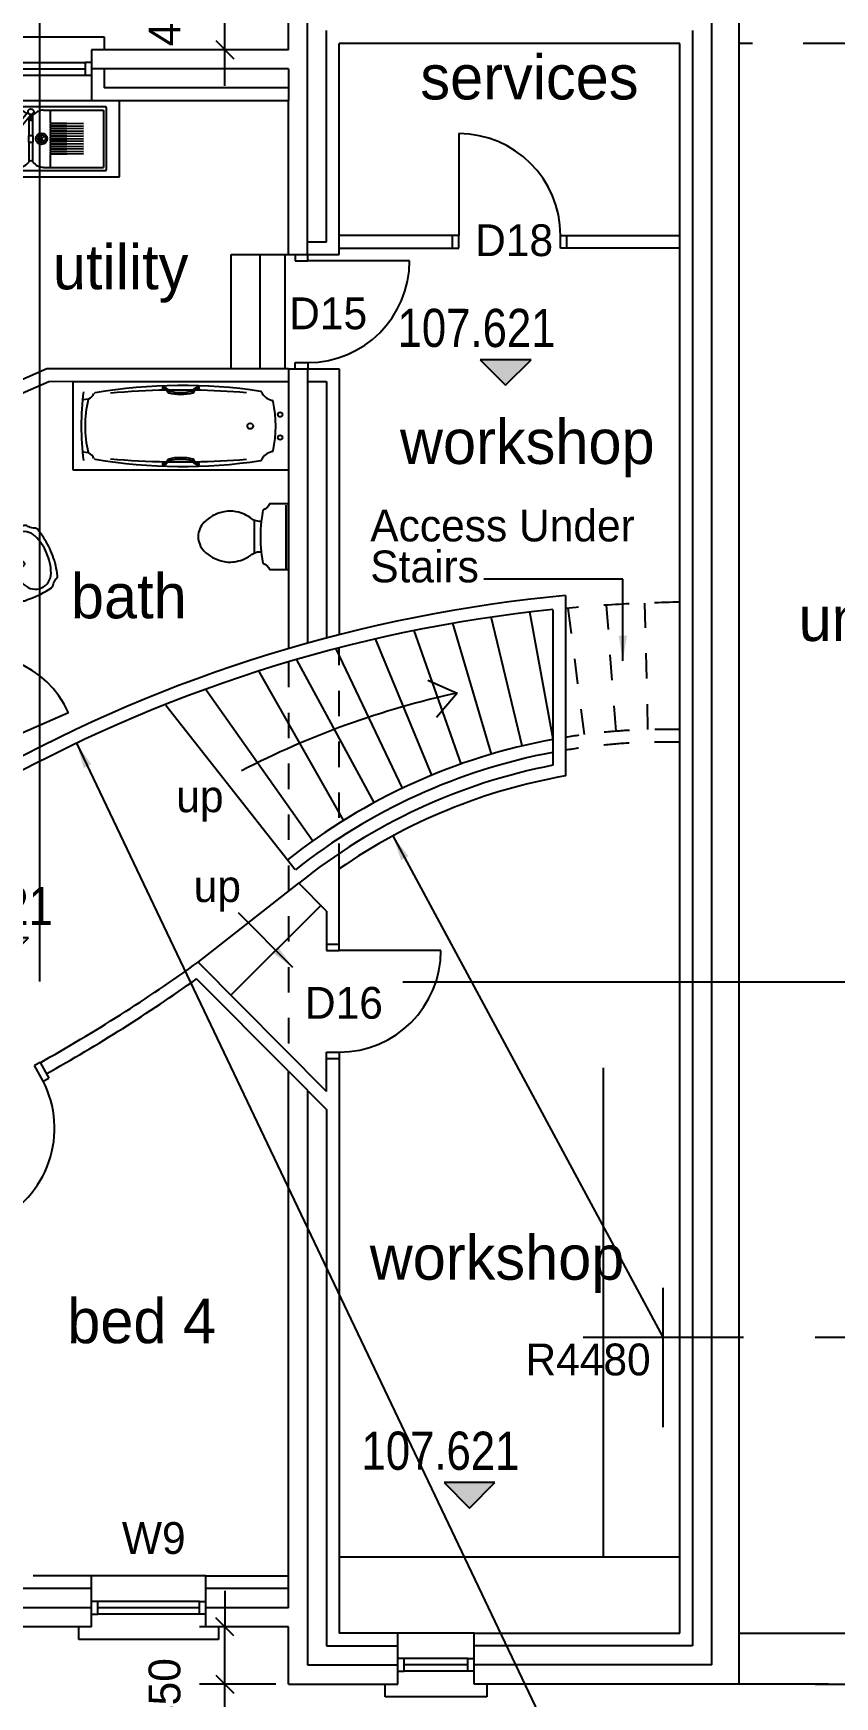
# Model space of a CAD drawing. Header units: millimetres. Extents: x -21022 to 21022, y -14865 to 14865.
# Drawn here: x -654 to 5651, y -8153 to 4926 of the extents above; entities that cross this region are included whole.
import ezdxf

# ---------------------------------------------------------------- set-up
doc = ezdxf.new("R2010")
doc.units = ezdxf.units.MM
doc.linetypes.add('DASHDOT', pattern=[16, 12, -4])
doc.linetypes.add('HIDDEN', pattern=[16, 2, -2, 2, -2, 2, -2, 2, -2])
for name, color, linetype, true_color in [('00_-_ELEVATIONS', 7, 'Continuous', 0xffffff), ('1', 7, 'Continuous', 0xffffff), ('NEW_LGF', 7, 'Continuous', 0xffffff)]:
    doc.layers.add(name, color=color, linetype=linetype, true_color=true_color)
doc.styles.add('ARIALN', font='ARIALN.TTF', dxfattribs={"height": 0.2})
doc.dimstyles.new('ISO-25', dxfattribs={"dimtxt": 2.5, "dimasz": 2.5, "dimexe": 1.25, "dimexo": 0.625, "dimtad": 1, "dimtxsty": 'Standard', "dimcen": 2.5, "dimadec": 0, "dimazin": 0, "dimtfac": 1, "dimtmove": 0, "dimatfit": 3, "dimfxl": 1, "dimarcsym": 0})

# ---------------------------------------------------------------- blocks, each defined once
blk = doc.blocks.new('8C871F54')
at = {"layer": 'NEW_LGF', "color": 1, "linetype": 'Continuous', "ltscale": 100}
blk.add_line((16507, 0), (20557, 0), dxfattribs=at)
at = {"layer": 'NEW_LGF'}
blk.add_attdef('Sfb', (0, 0), '', height=1, dxfattribs=at)
blk = doc.blocks.new('DFD6596F')
at = {"layer": '00_-_ELEVATIONS', "linetype": 'Continuous', "ltscale": 100}
blk.add_hatch(color=15, dxfattribs=at).paths.add_polyline_path([(781, 200), (1181, 200), (981, 0)])
at = {"layer": '00_-_ELEVATIONS', "color": 2, "linetype": 'Continuous', "ltscale": 100}
for p, q in [((781, 200), (981, 0)), ((1181, 200), (781, 200)), ((981, 0), (1181, 200))]:
    blk.add_line(p, q, dxfattribs=at)
at = {"layer": '00_-_ELEVATIONS', "color": 15, "linetype": 'Continuous', "ltscale": 100, "style": 'ARIALN'}
blk.add_text('107.321', height=300, rotation=359.9494, dxfattribs=at).set_placement((131, 301))
at = {"layer": '00_-_ELEVATIONS'}
blk.add_attdef('Sfb', (0, 0), '', height=1, dxfattribs=at)
blk = doc.blocks.new('77DCC095')
at = {"layer": '00_-_ELEVATIONS', "linetype": 'Continuous', "ltscale": 100}
blk.add_hatch(color=15, dxfattribs=at).paths.add_polyline_path([(781, 200), (1181, 200), (981, 0)])
at = {"layer": '00_-_ELEVATIONS', "color": 2, "linetype": 'Continuous', "ltscale": 100}
for p, q in [((781, 200), (981, 0)), ((1181, 200), (781, 200)), ((981, 0), (1181, 200))]:
    blk.add_line(p, q, dxfattribs=at)
at = {"layer": '00_-_ELEVATIONS', "color": 15, "linetype": 'Continuous', "ltscale": 100, "style": 'ARIALN'}
blk.add_text('107.621', height=300, rotation=359.9494, dxfattribs=at).set_placement((131, 301))
at = {"layer": '00_-_ELEVATIONS'}
blk.add_attdef('Sfb', (0, 0), '', height=1, dxfattribs=at)
blk = doc.blocks.new('ADD64D84')
at = {"layer": 'NEW_LGF', "color": 1, "linetype": 'Continuous', "ltscale": 100}
blk.add_line((4737, 8398), (4737, 18676), dxfattribs=at)
blk = doc.blocks.new('AC6758E2')
at = {"layer": '00_-_ELEVATIONS', "linetype": 'Continuous', "ltscale": 100}
blk.add_hatch(color=15, dxfattribs=at).paths.add_polyline_path([(781, 200), (1181, 200), (981, 0)])
at = {"layer": '00_-_ELEVATIONS', "color": 2, "linetype": 'Continuous', "ltscale": 100}
for p, q in [((781, 200), (981, 0)), ((1181, 200), (781, 200)), ((981, 0), (1181, 200))]:
    blk.add_line(p, q, dxfattribs=at)
at = {"layer": '00_-_ELEVATIONS', "color": 15, "linetype": 'Continuous', "ltscale": 100, "style": 'ARIALN'}
blk.add_text('107.621', height=300, rotation=359.9494, dxfattribs=at).set_placement((131, 301))
at = {"layer": '00_-_ELEVATIONS'}
blk.add_attdef('Sfb', (0, 0), '', height=1, dxfattribs=at)
blk = doc.blocks.new('C460FF85')
at = {"layer": 'NEW_LGF', "color": 2, "linetype": 'Continuous', "ltscale": 100}
for p, q in [((2079, 0), (2079, 3844)), ((0, 0), (2680, 0))]:
    blk.add_line(p, q, dxfattribs=at)
at = {"layer": 'NEW_LGF'}
blk.add_attdef('Sfb', (0, 0), '', height=1, dxfattribs=at)
blk = doc.blocks.new('46262a2t')
at = {"layer": 'NEW_LGF', "color": 1, "linetype": 'Continuous', "ltscale": 100}
for p, q in [((0, 0), (0, 697)), ((0, 697), (1694, 697)), ((1694, 697), (1694, 0)), ((121, 560), (76, 553)), ((702, 648), (702, 646)), ((992, 647), (992, 649)), ((122, 137), (76, 143)), ((702, 51), (702, 49)), ((992, 48), (992, 50)), ((1694, 0), (0, 0))]:
    blk.add_line(p, q, dxfattribs=at)
for centre, radius in [((1629, 438), 18), ((1394, 348), 22.5), ((1629, 258), 18)]:
    blk.add_circle(centre, radius, dxfattribs=at)
for centre, radius, start, end in [((860, -3430), 4097, 81.375, 99.657), ((860, -3430), 4097, 81.375, 99.657), ((2098, 348), 2034, 172.372, 187.628), ((2098, 348), 2034, 172.372, 187.628), ((944, 348), 850, 165.9836, 194.0163), ((944, 348), 850, 165.9836, 194.0163), ((129, 552), 10, 119.147, 165.9616), ((129, 552), 10, 119.147, 165.9616), ((75, 648), 100, 299.108, 333.563), ((75, 648), 100, 299.108, 333.563), ((174, 599), 10, 99.6074, 153.5701), ((174, 599), 10, 99.6074, 153.5701), ((847, -5569), 6200, 91.022, 95.117), ((847, -5569), 6200, 91.022, 95.117), ((706, 648), 4.01, 92.2205, 182.1718), ((706, 648), 4.01, 92.2205, 182.1718), ((706, 646), 4.12, 183.8272, 273.5223), ((706, 646), 4.12, 183.8272, 273.5223), ((708, 602), 50.2, 27.6706, 92.2813), ((708, 602), 50.2, 27.6706, 92.2813), ((708, 602), 40, 14.221, 92.156), ((708, 602), 40, 14.221, 92.156), ((750, 613), 3.99, 194.1764, 255.907), ((750, 613), 3.99, 194.1764, 255.907), ((847, -5569), 6200, 89.099, 90.905), ((847, -5569), 6200, 89.099, 90.905), ((847, 997), 400, 255.8756, 284.1185), ((847, 997), 400, 255.8756, 284.1185), ((756, 627), 4.02, 207.559, 256.0096), ((756, 627), 4.02, 207.559, 256.0096), ((847, 997), 385, 256.12, 283.83), ((847, 997), 385, 256.12, 283.83), ((938, 627), 4.02, 283.8912, 333.5379), ((938, 627), 4.02, 283.8912, 333.5379), ((986, 603), 50, 88.2132, 153.569), ((986, 603), 50, 88.2132, 153.569), ((944, 613), 4, 284.117, 346.956), ((944, 613), 4, 284.117, 346.956), ((987, 603), 40.1, 88.0769, 166.8145), ((987, 603), 40.1, 88.0769, 166.8145), ((847, -5569), 6200, 85.217, 88.984), ((847, -5569), 6200, 85.217, 88.984), ((988, 649), 4.05, 0.7975, 89.094), ((988, 649), 4.05, 0.7975, 89.094), ((988, 647), 4, 268.195, 0), ((988, 647), 4, 268.195, 0), ((1473, 611), 9.96, 26.9131, 81.6977), ((1473, 611), 9.96, 26.9131, 81.6977), ((1593, 672), 125, 207.042, 257.816), ((1593, 672), 125, 207.042, 257.816), ((1564, 540), 10, 11.7671, 77.8212), ((1564, 540), 10, 11.7671, 77.8212), ((644, 348), 950, 348.235, 11.7649), ((644, 348), 950, 348.235, 11.7649), ((1629, 438), 18, 0, 0), ((1394, 348), 22.5, 0, 0), ((1629, 258), 18, 0, 0), ((129, 145), 10, 194.0348, 240.8507), ((129, 145), 10, 194.0348, 240.8507), ((75, 49), 100, 26.4391, 60.8903), ((75, 49), 100, 26.4391, 60.8903), ((1593, 25), 125, 102.184, 152.958), ((1593, 25), 125, 102.184, 152.958), ((1564, 157), 10, 282.1777, 348.227), ((1564, 157), 10, 282.1777, 348.227), ((174, 98), 9.99, 206.4164, 260.4004), ((174, 98), 9.99, 206.4164, 260.4004), ((860, 4127), 4097, 260.3432, 278.625), ((860, 4127), 4097, 260.3432, 278.625), ((847, 6266), 6200, 264.883, 268.978), ((847, 6266), 6200, 264.883, 268.978), ((706, 51), 3.99, 87.6988, 178.0069), ((706, 51), 3.99, 87.6988, 178.0069), ((706, 49), 4.12, 180, 270), ((706, 49), 4.12, 180, 270), ((708, 95), 40, 267.5224, 345.7885), ((708, 95), 40, 267.5224, 345.7885), ((708, 95), 50, 267.8429, 332.4582), ((708, 95), 50, 267.8429, 332.4582), ((750, 84), 4, 104.116, 165.7774), ((750, 84), 4, 104.116, 165.7774), ((847, -300), 400, 75.885, 104.1234), ((847, -300), 400, 75.885, 104.1234), ((847, 6266), 6200, 269.095, 270.901), ((847, 6266), 6200, 269.095, 270.901), ((756, 70), 4.02, 104.0246, 152.3909), ((756, 70), 4.02, 104.0246, 152.3909), ((847, -300), 385, 76.17, 103.88), ((847, -300), 385, 76.17, 103.88), ((938, 70), 4.01, 26.4533, 76.1266), ((938, 70), 4.01, 26.4533, 76.1266), ((986, 94), 50.1, 206.4769, 271.8725), ((986, 94), 50.1, 206.4769, 271.8725), ((944, 84), 4.01, 13.0803, 75.7659), ((944, 84), 4.01, 13.0803, 75.7659), ((986, 94), 40, 193.0387, 271.8097), ((986, 94), 40, 193.0387, 271.8097), ((847, 6266), 6200, 271.016, 274.783), ((847, 6266), 6200, 271.016, 274.783), ((988, 50), 4.09, 1.2824, 93.0416), ((988, 50), 4.09, 1.2824, 93.0416), ((988, 48), 3.99, 271.6136, 0), ((988, 48), 3.99, 271.6136, 0), ((1473, 86), 9.97, 278.5813, 333.0814), ((1473, 86), 9.97, 278.5813, 333.0814)]:
    blk.add_arc(centre, radius, start, end, dxfattribs=at)
at = {"layer": 'NEW_LGF'}
for tag in ['PAT_NAME', 'GROUP', 'PART_NUMBER', 'DESC', 'MANUFACTURER', 'Symbol_Description']:
    blk.add_attdef(tag, (0, 0), '', height=1, dxfattribs=at)
blk = doc.blocks.new('CA4B626F')
at = {"layer": 'NEW_LGF', "color": 4, "linetype": 'Continuous', "ltscale": 100}
blk.add_line((50, 900), (50, 100), dxfattribs=at)
at = {"layer": 'NEW_LGF', "color": 2, "linetype": 'Continuous', "ltscale": 100}
for p, q in [((50, 100), (0, 100)), ((0, 0), (50, 0)), ((50, 0), (50, 100)), ((850, 0), (850, 100)), ((850, 100), (900, 100)), ((900, 0), (850, 0))]:
    blk.add_line(p, q, dxfattribs=at)
blk.add_arc((50, 100), 800, 0, 90, dxfattribs=at)
blk.add_arc((50, 100), 800, 0, 90, dxfattribs=at)
at = {"layer": 'NEW_LGF'}
for tag in ['PAT_NAME', 'FLOOR', 'PART_NUMBER', 'DESC', 'MANUFACTURER', 'Quantity', 'WIDTH', 'WIDTH_FORMULA', 'SYMBOL_PATH', 'Opening_height', 'TYPE', 'Arch_group', 'GROUP', 'Sfb', 'HEIGHT', 'Ht1', 'PREFIX', 'IDENTIFIER', 'SOLID_PEN', 'CAVITY_PEN', 'OUTER_LEAF', 'CAVITY', 'INNER_LEAF', 'REVEAL', 'GABLE_ANG', 'GABLE_LEN', 'Return_type']:
    blk.add_attdef(tag, (0, 0), '', height=1, dxfattribs=at)
blk = doc.blocks.new('Campus_D-150')
at = {"layer": 'NEW_LGF', "color": 2, "linetype": 'Continuous', "ltscale": 100}
for p, q in [((0, 490), (0, 10)), ((990, 500), (10, 500)), ((382, 459), (275, 333)), ((298, 313), (403, 437)), ((403, 390), (403, 440)), ((406, 440), (406, 390)), ((1000, 10), (1000, 490)), ((275, 333), (298, 313)), ((406, 390), (403, 390)), ((10, 0), (990, 0))]:
    blk.add_line(p, q, dxfattribs=at)
at = {"layer": 'NEW_LGF', "color": 1, "linetype": 'Continuous', "ltscale": 100}
for p, q in [((42, 25), (42, 475)), ((305, 475), (42, 475)), ((389, 422), (389, 274)), ((419, 274), (419, 435)), ((503, 475), (975, 475)), ((556, 475), (556, 380)), ((975, 475), (975, 25)), ((260, 232), (295, 268)), ((295, 232), (260, 268)), ((277, 225), (277, 275)), ((420, 274), (388, 274)), ((388, 224), (388, 274)), ((420, 274), (420, 224)), ((466, 229), (509, 271)), ((509, 229), (466, 271)), ((488, 220), (488, 280)), ((559, 375), (818, 370)), ((818, 370), (559, 365)), ((559, 355), (818, 350)), ((818, 350), (559, 345)), ((559, 335), (818, 330)), ((818, 330), (559, 325)), ((559, 315), (818, 310)), ((818, 310), (559, 305)), ((559, 295), (818, 290)), ((818, 290), (559, 285)), ((559, 275), (818, 270)), ((818, 270), (559, 265)), ((388, 224), (420, 224)), ((389, 224), (389, 65)), ((419, 65), (419, 224)), ((559, 255), (818, 250)), ((818, 250), (559, 245)), ((559, 235), (818, 230)), ((818, 230), (559, 225)), ((559, 215), (818, 210)), ((818, 210), (559, 205)), ((559, 195), (818, 190)), ((818, 190), (559, 185)), ((559, 175), (818, 170)), ((818, 170), (559, 165)), ((559, 155), (818, 150)), ((818, 150), (559, 145)), ((559, 135), (818, 130)), ((305, 25), (42, 25)), ((503, 25), (975, 25)), ((556, 120), (556, 25)), ((818, 130), (559, 125))]:
    blk.add_line(p, q, dxfattribs=at)
at = {"layer": 'NEW_LGF', "color": 2, "linetype": 'Continuous', "ltscale": 100}
blk.add_circle((404, 462), 22.5, dxfattribs=at)
at = {"layer": 'NEW_LGF', "color": 1, "linetype": 'Continuous', "ltscale": 100}
for centre, radius in [((277, 250), 45), ((277, 250), 25), ((488, 250), 45), ((488, 250), 30)]:
    blk.add_circle(centre, radius, dxfattribs=at)
at = {"layer": 'NEW_LGF', "color": 2, "linetype": 'Continuous', "ltscale": 100}
for centre, radius, start, end in [((10, 490), 10, 90, 180), ((10, 490), 10, 90, 180), ((404, 462), 22.5, 0, 0), ((990, 490), 10, 0, 90), ((990, 490), 10, 0, 90), ((10, 10), 10, 180, 270), ((10, 10), 10, 180, 270), ((990, 10), 10, 270, 0), ((990, 10), 10, 270, 0)]:
    blk.add_arc(centre, radius, start, end, dxfattribs=at)
at = {"layer": 'NEW_LGF', "color": 1, "linetype": 'Continuous', "ltscale": 100}
for centre, radius, start, end in [((298, 353), 122, 52.0831, 86.8462), ((298, 353), 122, 52.0831, 86.8462), ((404, 441), 16.4, 234.5549, 264.748), ((404, 441), 16.4, 234.5549, 264.748), ((404, 441), 16.4, 275.252, 336.2584), ((404, 441), 16.4, 275.252, 336.2584), ((510, 353), 122, 93.1538, 138.007), ((510, 353), 122, 93.1538, 138.007), ((277, 250), 45, 0, 0), ((277, 250), 25, 0, 0), ((488, 250), 45, 0, 0), ((488, 250), 30, 0, 0), ((562, 380), 6.25, 180, 233.1301), ((562, 380), 6.25, 180, 233.1301), ((562, 360), 6.25, 126.8699, 233.1301), ((562, 360), 6.25, 126.8699, 233.1301), ((562, 340), 6.25, 126.8699, 233.1301), ((562, 340), 6.25, 126.8699, 233.1301), ((562, 320), 6.25, 126.8699, 233.1301), ((562, 320), 6.25, 126.8699, 233.1301), ((562, 300), 6.25, 126.8699, 233.1301), ((562, 300), 6.25, 126.8699, 233.1301), ((562, 280), 6.25, 126.8699, 233.1301), ((562, 280), 6.25, 126.8699, 233.1301), ((562, 260), 6.25, 126.8699, 233.1301), ((562, 260), 6.25, 126.8699, 233.1301), ((555, 370), 6.25, 306.8699, 53.1301), ((555, 370), 6.25, 306.8699, 53.1301), ((555, 350), 6.25, 306.8699, 53.1301), ((555, 350), 6.25, 306.8699, 53.1301), ((555, 330), 6.25, 306.8699, 53.1301), ((555, 330), 6.25, 306.8699, 53.1301), ((555, 310), 6.25, 306.8699, 53.1301), ((555, 310), 6.25, 306.8699, 53.1301), ((555, 290), 6.25, 306.8699, 53.1301), ((555, 290), 6.25, 306.8699, 53.1301), ((555, 270), 6.25, 306.8699, 53.1301), ((555, 270), 6.25, 306.8699, 53.1301), ((562, 240), 6.25, 126.8699, 233.1301), ((562, 240), 6.25, 126.8699, 233.1301), ((562, 220), 6.25, 126.8699, 233.1301), ((562, 220), 6.25, 126.8699, 233.1301), ((562, 200), 6.25, 126.8699, 233.1301), ((562, 200), 6.25, 126.8699, 233.1301), ((562, 180), 6.25, 126.8699, 233.1301), ((562, 180), 6.25, 126.8699, 233.1301), ((562, 160), 6.25, 126.8699, 233.1301), ((562, 160), 6.25, 126.8699, 233.1301), ((562, 140), 6.25, 126.8699, 233.1301), ((562, 140), 6.25, 126.8699, 233.1301), ((555, 250), 6.25, 306.8699, 53.1301), ((555, 250), 6.25, 306.8699, 53.1301), ((555, 230), 6.25, 306.8699, 53.1301), ((555, 230), 6.25, 306.8699, 53.1301), ((555, 210), 6.25, 306.8699, 53.1301), ((555, 210), 6.25, 306.8699, 53.1301), ((555, 190), 6.25, 306.8699, 53.1301), ((555, 190), 6.25, 306.8699, 53.1301), ((555, 170), 6.25, 306.8699, 53.1301), ((555, 170), 6.25, 306.8699, 53.1301), ((555, 150), 6.25, 306.8699, 53.1301), ((555, 150), 6.25, 306.8699, 53.1301), ((555, 130), 6.25, 306.8699, 53.1301), ((555, 130), 6.25, 306.8699, 53.1301), ((298, 147), 122, 273.1538, 318.007), ((298, 147), 122, 273.1538, 318.007), ((404, 59), 16.4, 23.7416, 156.2584), ((404, 59), 16.4, 23.7416, 156.2584), ((510, 147), 122, 221.993, 266.8462), ((510, 147), 122, 221.993, 266.8462), ((562, 120), 6.25, 126.8699, 180), ((562, 120), 6.25, 126.8699, 180)]:
    blk.add_arc(centre, radius, start, end, dxfattribs=at)
at = {"layer": 'NEW_LGF'}
for tag in ['PAT_NAME', 'PART_NUMBER', 'MANUFACTURER', 'Quantity', 'LENGTH', 'WIDTH', 'Symbol_Description']:
    blk.add_attdef(tag, (0, 0), '', height=1, dxfattribs=at)
blk = doc.blocks.new('2350E8D4')
at = {"layer": 'NEW_LGF', "color": 2, "linetype": 'Continuous', "ltscale": 100}
for p, q in [((802, 1250), (758, 1226)), ((826, 1103), (758, 1226)), ((826, 1103), (870, 1128)), ((0, 840), (45, 861)), ((105, 734), (45, 861)), ((105, 734), (50, 709))]:
    blk.add_line(p, q, dxfattribs=at)
at = {"layer": 'NEW_LGF', "color": 4, "linetype": 'Continuous', "ltscale": 100}
blk.add_line((105, 734), (448, 0), dxfattribs=at)
at = {"layer": 'NEW_LGF', "color": 2, "linetype": 'Continuous', "ltscale": 100}
blk.add_arc((105, 734), 811, 295.0515, 27.0926, dxfattribs=at)
blk.add_arc((105, 734), 811, 295.0515, 27.0926, dxfattribs=at)
at = {"layer": 'NEW_LGF'}
blk.add_attdef('Sfb', (0, 0), '', height=1, dxfattribs=at)
blk = doc.blocks.new('15220C6C')
at = {"layer": 'NEW_LGF', "color": 2, "linetype": 'Continuous', "ltscale": 100}
for p, q in [((0, 0), (0, 900)), ((0, 900), (425, 900)), ((225, 900), (225, 0))]:
    blk.add_line(p, q, dxfattribs=at)
at = {"layer": 'NEW_LGF'}
blk.add_attdef('Sfb', (0, 0), '', height=1, dxfattribs=at)
blk = doc.blocks.new('15230a2t')
at = {"layer": 'NEW_LGF', "color": 1, "linetype": 'Continuous', "ltscale": 100}
for p, q in [((79, 398), (62, 385)), ((97, 411), (79, 398)), ((113, 421), (97, 411)), ((132, 430), (113, 421)), ((151, 439), (132, 430)), ((171, 445), (151, 439)), ((191, 451), (171, 445)), ((203, 453), (191, 451)), ((218, 456), (203, 453)), ((230, 457), (218, 456)), ((244, 457), (230, 457)), ((258, 457), (244, 457)), ((272, 457), (258, 457)), ((286, 455), (272, 457)), ((300, 453), (286, 455)), ((317, 449), (300, 453)), ((332, 445), (317, 449)), ((348, 439), (332, 445)), ((366, 432), (348, 439)), ((381, 424), (366, 432)), ((396, 416), (381, 424)), ((410, 407), (396, 416)), ((425, 396), (410, 407)), ((434, 390), (425, 396)), ((503, 423), (497, 377)), ((510, 465), (503, 423)), ((511, 467), (510, 466)), ((510, 466), (510, 465)), ((513, 468), (511, 467)), ((525, 474), (513, 468)), ((536, 482), (525, 474)), ((545, 490), (536, 482)), ((553, 500), (545, 490)), ((559, 513), (553, 500)), ((560, 514), (559, 513)), ((561, 515), (560, 514)), ((564, 515), (561, 515)), ((705, 515), (564, 515)), ((690, 506), (690, 8)), ((706, 515), (705, 515)), ((705, 515), (705, 515)), ((707, 515), (706, 515)), ((706, 515), (706, 515)), ((707, 514), (707, 515)), ((707, 515), (707, 515)), ((708, 514), (707, 514)), ((709, 514), (708, 514)), ((708, 514), (708, 514)), ((709, 513), (709, 514)), ((709, 512), (709, 513)), ((709, 513), (709, 513)), ((710, 512), (709, 512)), ((710, 511), (710, 512)), ((710, 512), (710, 512)), ((710, 510), (710, 511)), ((710, 511), (710, 511)), ((710, 5), (710, 510)), ((710, 510), (710, 510)), ((1, 273), (0, 257)), ((3, 289), (1, 273)), ((7, 304), (3, 289)), ((12, 319), (7, 304)), ((18, 332), (12, 319)), ((26, 345), (18, 332)), ((36, 358), (26, 345)), ((47, 370), (36, 358)), ((62, 385), (47, 370)), ((445, 384), (434, 390)), ((440, 387), (440, 128)), ((456, 381), (445, 384)), ((469, 378), (456, 381)), ((481, 377), (469, 378)), ((497, 377), (481, 377)), ((0, 257), (1, 241)), ((1, 241), (3, 227)), ((3, 227), (7, 211)), ((7, 211), (12, 197)), ((12, 197), (19, 181)), ((19, 181), (28, 168)), ((28, 168), (37, 156)), ((37, 156), (45, 146)), ((45, 146), (61, 131)), ((61, 131), (79, 117)), ((446, 131), (458, 135)), ((458, 135), (468, 137)), ((468, 137), (480, 137)), ((480, 137), (497, 137)), ((497, 137), (499, 118)), ((79, 117), (96, 105)), ((96, 105), (113, 94)), ((113, 94), (132, 85)), ((132, 85), (151, 77)), ((151, 77), (171, 70)), ((171, 70), (191, 64)), ((191, 64), (204, 62)), ((204, 62), (218, 59)), ((218, 59), (232, 58)), ((232, 58), (245, 58)), ((245, 58), (258, 58)), ((258, 58), (273, 59)), ((273, 59), (286, 60)), ((286, 60), (300, 62)), ((300, 62), (316, 66)), ((316, 66), (334, 71)), ((334, 71), (349, 76)), ((349, 76), (365, 83)), ((365, 83), (381, 91)), ((381, 91), (396, 99)), ((396, 99), (412, 109)), ((412, 109), (425, 119)), ((425, 119), (435, 126)), ((435, 126), (446, 131)), ((499, 118), (510, 50)), ((510, 50), (510, 49)), ((510, 49), (511, 47)), ((511, 47), (513, 47)), ((513, 47), (525, 41)), ((525, 41), (536, 33)), ((536, 33), (545, 25)), ((545, 25), (553, 14)), ((553, 14), (559, 3)), ((559, 3), (560, 1)), ((560, 1), (562, 0)), ((562, 0), (563, 0)), ((705, 0), (705, 0)), ((705, 0), (706, 0)), ((706, 0), (706, 0)), ((706, 0), (707, 0)), ((707, 0), (707, 1)), ((707, 1), (708, 1)), ((707, 0), (707, 0)), ((708, 1), (708, 1)), ((708, 1), (709, 1)), ((709, 2), (710, 3)), ((709, 1), (709, 2)), ((709, 2), (709, 2)), ((709, 2), (709, 2)), ((710, 4), (710, 5)), ((710, 5), (710, 5)), ((710, 3), (710, 4)), ((710, 4), (710, 4)), ((710, 3), (710, 3)), ((563, 0), (705, 0))]:
    blk.add_line(p, q, dxfattribs=at)
blk.add_arc((1589, 257), 1099, 173.7323, 186.2677, dxfattribs=at)
blk.add_arc((1589, 257), 1099, 173.7323, 186.2677, dxfattribs=at)
at = {"layer": 'NEW_LGF'}
for tag in ['PAT_NAME', 'GROUP', 'PART_NUMBER', 'DESC', 'MANUFACTURER', 'Symbol_Description']:
    blk.add_attdef(tag, (0, 0), '', height=1, dxfattribs=at)
blk = doc.blocks.new('5B4B63DD')
at = {"layer": 'NEW_LGF', "color": 2, "linetype": 'Continuous', "ltscale": 100}
for p, q in [((1000, 500), (100, 500)), ((150, 300), (100, 300)), ((150, 200), (150, 300)), ((950, 200), (950, 300)), ((950, 300), (1000, 300)), ((100, 200), (150, 200)), ((950, 250), (150, 250)), ((1000, 200), (950, 200)), ((0, 0), (0, 100)), ((1100, 0), (0, 0)), ((1100, 100), (1100, 0))]:
    blk.add_line(p, q, dxfattribs=at)
at = {"layer": 'NEW_LGF', "color": 1, "linetype": 'Continuous', "ltscale": 100}
for p, q in [((950, 300), (150, 300)), ((950, 200), (150, 200))]:
    blk.add_line(p, q, dxfattribs=at)
at = {"layer": 'NEW_LGF'}
for tag in ['PAT_NAME', 'GROUP', 'FLOOR', 'Sfb', 'PART_NUMBER', 'DESC', 'MANUFACTURER', 'Quantity', 'WIDTH', 'WIDTH_FORMULA', 'HEIGHT', 'SYMBOL_PATH', 'Opening_height', 'Return_type', 'TYPE', 'PREFIX', 'IDENTIFIER', 'NUMBER', 'OUTER_LEAF', 'CAVITY', 'INNER_LEAF', 'Arch_group']:
    blk.add_attdef(tag, (0, 0), '', height=1, dxfattribs=at)
blk = doc.blocks.new('DDE9ED85')
at = {"layer": 'NEW_LGF', "color": 1, "linetype": 'Continuous', "ltscale": 100}
for p, q in [((0, 0), (0, 900)), ((0, 900), (25, 900)), ((25, 0), (0, 0))]:
    blk.add_line(p, q, dxfattribs=at)
at = {"layer": 'NEW_LGF', "color": 2, "linetype": 'Continuous', "ltscale": 100}
for p, q in [((78, 900), (78, 850)), ((78, 850), (178, 850)), ((178, 850), (178, 900)), ((78, 0), (78, 50)), ((78, 50), (178, 50)), ((178, 50), (178, 0))]:
    blk.add_line(p, q, dxfattribs=at)
at = {"layer": 'NEW_LGF', "color": 4, "linetype": 'Continuous', "ltscale": 100}
blk.add_line((978, 850), (178, 850), dxfattribs=at)
at = {"layer": 'NEW_LGF', "color": 2, "linetype": 'Continuous', "ltscale": 100}
blk.add_arc((178, 850), 800, 270, 0, dxfattribs=at)
blk.add_arc((178, 850), 800, 270, 0, dxfattribs=at)
at = {"layer": 'NEW_LGF'}
for tag in ['PAT_NAME', 'FLOOR', 'PART_NUMBER', 'DESC', 'MANUFACTURER', 'Quantity', 'WIDTH', 'WIDTH_FORMULA', 'SYMBOL_PATH', 'Opening_height', 'TYPE', 'Arch_group', 'GROUP', 'Sfb', 'HEIGHT', 'Ht1', 'PREFIX', 'IDENTIFIER', 'SOLID_PEN', 'CAVITY_PEN', 'OUTER_LEAF', 'CAVITY', 'INNER_LEAF', 'REVEAL', 'GABLE_ANG', 'GABLE_LEN', 'Return_type']:
    blk.add_attdef(tag, (0, 0), '', height=1, dxfattribs=at)
blk = doc.blocks.new('9E8D0F96')
at = {"layer": 'NEW_LGF', "color": 2, "linetype": 'Continuous', "ltscale": 100}
for p, q in [((2803, 973), (2560, 1987)), ((3047, 1025), (2863, 2027)), ((2323, 832), (1953, 1881)), ((2561, 909), (2257, 1938)), ((1861, 641), (1340, 1737)), ((1647, 1814), (2090, 742)), ((1638, 528), (1030, 1651)), ((1397, 388), (733, 1559)), ((318, 1414), (1156, 228)), ((1017, 0), (0, 1291))]:
    blk.add_line(p, q, dxfattribs=at)
for radius, start in [(4780, 100.496), (4780, 100.496), (4680, 100.7229), (4680, 100.7229)]:
    blk.add_arc((3915, -3676), radius, start, 128.236, dxfattribs=at)
at = {"layer": 'NEW_LGF'}
blk.add_attdef('Sfb', (0, 0), '', height=1, dxfattribs=at)
blk = doc.blocks.new('E3AF0CE8')
at = {"layer": 'NEW_LGF', "color": 2, "linetype": 'Continuous', "ltscale": 100}
for p, q in [((792, 883), (0, 261)), ((260, 0), (968, 705))]:
    blk.add_line(p, q, dxfattribs=at)
at = {"layer": 'NEW_LGF'}
blk.add_attdef('Sfb', (0, 0), '', height=1, dxfattribs=at)
blk = doc.blocks.new('19B92E06')
at = {"layer": 'NEW_LGF', "color": 9, "linetype": 'Continuous', "ltscale": 100}
for p, q in [((625, 1093), (625, 0)), ((0, 706), (1261, 706))]:
    blk.add_line(p, q, dxfattribs=at)
at = {"layer": 'NEW_LGF'}
blk.add_attdef('Sfb', (0, 0), '', height=1, dxfattribs=at)
blk = doc.blocks.new('B884B1D3')
at = {"layer": 'NEW_LGF', "color": 1, "linetype": 'Continuous', "ltscale": 100}
for p, q in [((0, 1614), (0, 0)), ((30, 13), (30, 1614)), ((30, 1614), (423, 924)), ((446, 925), (760, 1614)), ((30, 13), (425, 879)), ((448, 880), (760, 331))]:
    blk.add_line(p, q, dxfattribs=at)
blk.add_circle((435, 902), 25, dxfattribs=at)
blk.add_arc((435, 902), 25, 0, 0, dxfattribs=at)
at = {"layer": 'NEW_LGF'}
blk.add_attdef('Sfb', (0, 0), '', height=1, dxfattribs=at)
blk = doc.blocks.new('38E5656A')
at = {"layer": 'NEW_LGF', "color": 2, "linetype": 'Continuous', "ltscale": 100}
for p, q in [((0, 900), (0, 850)), ((0, 850), (100, 850)), ((100, 850), (100, 900)), ((0, 0), (0, 50)), ((0, 50), (100, 50)), ((100, 50), (100, 0))]:
    blk.add_line(p, q, dxfattribs=at)
at = {"layer": 'NEW_LGF', "color": 4, "linetype": 'Continuous', "ltscale": 100}
blk.add_line((900, 850), (100, 850), dxfattribs=at)
at = {"layer": 'NEW_LGF', "color": 2, "linetype": 'Continuous', "ltscale": 100}
blk.add_arc((100, 850), 800, 270, 0, dxfattribs=at)
blk.add_arc((100, 850), 800, 270, 0, dxfattribs=at)
at = {"layer": 'NEW_LGF'}
for tag in ['PAT_NAME', 'FLOOR', 'PART_NUMBER', 'DESC', 'MANUFACTURER', 'Quantity', 'WIDTH', 'WIDTH_FORMULA', 'SYMBOL_PATH', 'Opening_height', 'TYPE', 'Arch_group', 'GROUP', 'Sfb', 'HEIGHT', 'Ht1', 'PREFIX', 'IDENTIFIER', 'SOLID_PEN', 'CAVITY_PEN', 'OUTER_LEAF', 'CAVITY', 'INNER_LEAF', 'REVEAL', 'GABLE_ANG', 'GABLE_LEN', 'Return_type']:
    blk.add_attdef(tag, (0, 0), '', height=1, dxfattribs=at)
blk = doc.blocks.new('12101a2t00000')
at = {"layer": 'NEW_LGF', "color": 1, "linetype": 'Continuous', "ltscale": 100}
for p, q in [((109, 530), (90, 520)), ((127, 539), (109, 530)), ((151, 549), (127, 539)), ((174, 559), (151, 549)), ((198, 568), (174, 559)), ((227, 578), (198, 568)), ((244, 583), (227, 578)), ((262, 588), (244, 583)), ((285, 594), (262, 588)), ((289, 595), (285, 594)), ((293, 595), (289, 595)), ((299, 594), (293, 595)), ((304, 592), (299, 594)), ((311, 588), (304, 592)), ((321, 584), (311, 588)), ((332, 580), (321, 584)), ((345, 576), (332, 580)), ((357, 574), (345, 576)), ((369, 573), (357, 574)), ((374, 573), (369, 573)), ((378, 572), (374, 573)), ((381, 571), (378, 572)), ((384, 568), (381, 571)), ((388, 565), (384, 568)), ((400, 550), (388, 565)), ((412, 535), (400, 550)), ((426, 516), (412, 535)), ((0, 385), (34, 400)), ((4, 445), (3, 443)), ((3, 443), (3, 441)), ((3, 441), (4, 440)), ((5, 446), (4, 445)), ((4, 440), (23, 395)), ((9, 449), (5, 446)), ((19, 454), (9, 449)), ((28, 462), (19, 454)), ((23, 395), (175, 47)), ((27, 449), (217, 12)), ((39, 471), (28, 462)), ((48, 482), (39, 471)), ((54, 492), (48, 482)), ((57, 498), (54, 492)), ((59, 501), (57, 498)), ((62, 504), (59, 501)), ((64, 506), (62, 504)), ((69, 510), (64, 506)), ((90, 520), (69, 510)), ((438, 499), (426, 516)), ((447, 483), (438, 499)), ((458, 466), (447, 483)), ((468, 449), (458, 466)), ((477, 430), (468, 449)), ((485, 415), (477, 430)), ((494, 394), (485, 415)), ((502, 375), (494, 394)), ((510, 356), (502, 375)), ((516, 338), (510, 356)), ((522, 319), (516, 338)), ((528, 298), (522, 319)), ((533, 280), (528, 298)), ((537, 259), (533, 280)), ((512, 127), (515, 138)), ((515, 138), (520, 149)), ((520, 149), (525, 159)), ((525, 159), (532, 170)), ((532, 170), (540, 179)), ((541, 240), (537, 259)), ((540, 179), (544, 184)), ((544, 220), (541, 240)), ((547, 199), (544, 220)), ((544, 184), (546, 190)), ((546, 190), (547, 193)), ((547, 196), (547, 199)), ((547, 193), (547, 196)), ((153, 37), (186, 52)), ((175, 47), (194, 4)), ((194, 4), (195, 2)), ((195, 2), (196, 1)), ((196, 1), (198, 0)), ((198, 0), (199, 0)), ((199, 0), (201, 0)), ((201, 0), (208, 3)), ((208, 3), (219, 6)), ((219, 6), (233, 8)), ((233, 8), (241, 8)), ((241, 8), (250, 8)), ((250, 8), (259, 6)), ((259, 6), (267, 5)), ((267, 5), (272, 3)), ((272, 3), (276, 2)), ((276, 2), (281, 2)), ((281, 2), (286, 3)), ((286, 3), (289, 4)), ((289, 4), (311, 12)), ((311, 12), (333, 20)), ((333, 20), (350, 27)), ((350, 27), (374, 37)), ((374, 37), (397, 47)), ((397, 47), (415, 56)), ((415, 56), (437, 68)), ((437, 68), (457, 79)), ((457, 79), (478, 92)), ((478, 92), (498, 104)), ((498, 104), (502, 107)), ((502, 107), (505, 111)), ((505, 111), (507, 114)), ((507, 114), (510, 121)), ((510, 121), (512, 127))]:
    blk.add_line(p, q, dxfattribs=at)
for centre, radius in [((132, 345), 15), ((264, 293), 22.5), ((212, 161), 15)]:
    blk.add_circle(centre, radius, dxfattribs=at)
for centre, radius, start, end in [((282, 422), 125, 46.2542, 180.8327), ((282, 422), 125, 46.2542, 180.8327), ((554, 425), 397, 180.7678, 204.2433), ((554, 425), 397, 180.7678, 204.2433), ((92, 224), 400, 22.7759, 46.2539), ((92, 224), 400, 22.7759, 46.2539), ((132, 345), 15, 0, 0), ((561, 417), 400, 202.7749, 226.2579), ((561, 417), 400, 202.7749, 226.2579), ((264, 293), 22.5, 0, 0), ((96, 215), 400, 0.834, 24.1824), ((96, 215), 400, 0.834, 24.1824), ((212, 161), 15, 0, 0), ((371, 219), 125, 226.2613, 0.8328), ((371, 219), 125, 226.2613, 0.8328)]:
    blk.add_arc(centre, radius, start, end, dxfattribs=at)
at = {"layer": 'NEW_LGF'}
for tag in ['PAT_NAME', 'GROUP', 'PART_NUMBER', 'DESC', 'MANUFACTURER', 'Symbol_Description']:
    blk.add_attdef(tag, (0, 0), '', height=1, dxfattribs=at)
blk = doc.blocks.new('904B1C51')
at = {"layer": 'NEW_LGF', "color": 2, "linetype": 'Continuous', "ltscale": 100}
for p, q in [((0, 400), (0, 500)), ((0, 500), (800, 500)), ((800, 500), (800, 400)), ((100, 300), (150, 300)), ((150, 300), (150, 200)), ((700, 300), (650, 300)), ((650, 300), (650, 200)), ((150, 200), (100, 200)), ((150, 250), (650, 250)), ((650, 200), (700, 200)), ((100, 0), (700, 0))]:
    blk.add_line(p, q, dxfattribs=at)
at = {"layer": 'NEW_LGF', "color": 1, "linetype": 'Continuous', "ltscale": 100}
for p, q in [((150, 300), (650, 300)), ((150, 200), (650, 200))]:
    blk.add_line(p, q, dxfattribs=at)
at = {"layer": 'NEW_LGF'}
for tag in ['PAT_NAME', 'GROUP', 'FLOOR', 'Sfb', 'PART_NUMBER', 'DESC', 'MANUFACTURER', 'Quantity', 'WIDTH', 'WIDTH_FORMULA', 'HEIGHT', 'SYMBOL_PATH', 'Opening_height', 'Return_type', 'TYPE', 'PREFIX', 'IDENTIFIER', 'NUMBER', 'OUTER_LEAF', 'CAVITY', 'INNER_LEAF', 'Arch_group']:
    blk.add_attdef(tag, (0, 0), '', height=1, dxfattribs=at)
blk = doc.blocks.new('FF75941F')
at = {"layer": 'NEW_LGF', "color": 3, "linetype": 'Continuous', "ltscale": 100}
for p, q in [((0, 292), (229, 191)), ((229, 191), (68, 0))]:
    blk.add_line(p, q, dxfattribs=at)
at = {"layer": 'NEW_LGF'}
blk.add_attdef('Sfb', (0, 0), '', height=1, dxfattribs=at)
blk = doc.blocks.new('3430AF5D')
at = {"layer": 'NEW_LGF', "color": 2, "linetype": 'Continuous', "ltscale": 100}
for p, q in [((1200, 0), (1200, 600)), ((0, 0), (1200, 0))]:
    blk.add_line(p, q, dxfattribs=at)
at = {"layer": 'NEW_LGF'}
blk.add_attdef('Sfb', (0, 0), '', height=1, dxfattribs=at)
blk = doc.blocks.new('C2FBB067')
at = {"layer": 'NEW_LGF', "color": 1, "linetype": 'HIDDEN', "ltscale": 100}
for p, q in [((400, 1449), (400, 3187)), ((0, 3076), (0, 0))]:
    blk.add_line(p, q, dxfattribs=at)
at = {"layer": 'NEW_LGF'}
blk.add_attdef('Sfb', (0, 0), '', height=1, dxfattribs=at)
blk = doc.blocks.new('FBD30850')
at = {"layer": 'NEW_LGF', "color": 2, "linetype": 'Continuous', "ltscale": 100}
for p, q in [((700, 500), (100, 500)), ((150, 300), (100, 300)), ((150, 200), (150, 300)), ((650, 200), (650, 300)), ((650, 300), (700, 300)), ((100, 200), (150, 200)), ((650, 250), (150, 250)), ((700, 200), (650, 200)), ((0, 0), (0, 100)), ((800, 0), (0, 0)), ((800, 100), (800, 0))]:
    blk.add_line(p, q, dxfattribs=at)
at = {"layer": 'NEW_LGF', "color": 1, "linetype": 'Continuous', "ltscale": 100}
for p, q in [((650, 300), (150, 300)), ((650, 200), (150, 200))]:
    blk.add_line(p, q, dxfattribs=at)
at = {"layer": 'NEW_LGF'}
for tag in ['PAT_NAME', 'GROUP', 'FLOOR', 'Sfb', 'PART_NUMBER', 'DESC', 'MANUFACTURER', 'Quantity', 'WIDTH', 'WIDTH_FORMULA', 'HEIGHT', 'SYMBOL_PATH', 'Opening_height', 'Return_type', 'TYPE', 'PREFIX', 'IDENTIFIER', 'NUMBER', 'OUTER_LEAF', 'CAVITY', 'INNER_LEAF', 'Arch_group']:
    blk.add_attdef(tag, (0, 0), '', height=1, dxfattribs=at)
blk = doc.blocks.new('D6D91174')
at = {"layer": 'NEW_LGF', "color": 2, "linetype": 'Continuous', "ltscale": 100}
for p, q in [((112, 773), (92, 819)), ((0, 779), (20, 733)), ((20, 733), (112, 773)), ((320, 46), (411, 86)), ((340, 0), (320, 46)), ((411, 86), (431, 40))]:
    blk.add_line(p, q, dxfattribs=at)
at = {"layer": 'NEW_LGF', "color": 4, "linetype": 'Continuous', "ltscale": 100}
blk.add_line((1099, 385), (411, 86), dxfattribs=at)
at = {"layer": 'NEW_LGF', "color": 2, "linetype": 'Continuous', "ltscale": 100}
blk.add_arc((411, 86), 750, 23.5449, 113.5449, dxfattribs=at)
blk.add_arc((411, 86), 750, 23.5449, 113.5449, dxfattribs=at)
at = {"layer": 'NEW_LGF'}
for tag in ['PAT_NAME', 'FLOOR', 'PART_NUMBER', 'DESC', 'MANUFACTURER', 'Quantity', 'WIDTH', 'WIDTH_FORMULA', 'SYMBOL_PATH', 'Opening_height', 'TYPE', 'Arch_group', 'GROUP', 'Sfb', 'HEIGHT', 'Ht1', 'PREFIX', 'IDENTIFIER', 'SOLID_PEN', 'CAVITY_PEN', 'OUTER_LEAF', 'CAVITY', 'INNER_LEAF', 'REVEAL', 'GABLE_ANG', 'GABLE_LEN', 'Return_type']:
    blk.add_attdef(tag, (0, 0), '', height=1, dxfattribs=at)
blk = doc.blocks.new('AA5D732E')
at = {"layer": 'NEW_LGF', "color": 3, "linetype": 'Continuous', "ltscale": 100}
for p, q in [((890, 100), (0, 100)), ((0, 0), (890, 0)), ((890, 0), (890, 100)), ((1790, 0), (1790, 100)), ((1790, 100), (2680, 100)), ((2680, 0), (1790, 0))]:
    blk.add_line(p, q, dxfattribs=at)
at = {"layer": 'NEW_LGF'}
blk.add_attdef('Sfb', (0, 0), '', height=1, dxfattribs=at)
blk = doc.blocks.new('46292B51')
at = {"layer": 'NEW_LGF', "color": 4, "linetype": 'Continuous', "ltscale": 100}
for p, q in [((11935, 13536), (11935, 13986)), ((15480, 686), (15480, 13986)), ((11935, 13536), (10385, 13536)), ((10385, 13536), (10385, 13136)), ((15015, 13586), (12335, 13586)), ((12335, 11926), (12335, 13586)), ((15015, 1086), (15015, 13586)), ((10385, 13136), (11935, 13136)), ((11935, 11926), (11935, 13136)), ((11935, 11926), (12335, 11926)), ((11935, 11026), (12335, 11026)), ((11935, 11026), (11935, 8827)), ((12335, 11026), (12335, 8936)), ((9981, 5572), (10049, 5449)), ((11935, 1536), (11935, 5505)), ((12335, 5245), (12335, 1086)), ((10386, 1536), (9928, 1536)), ((10386, 1136), (10386, 1536)), ((11286, 1136), (11286, 1536)), ((11286, 1536), (11935, 1536)), ((10386, 1136), (3960, 1136)), ((11935, 1136), (11286, 1136)), ((11935, 686), (11935, 1136)), ((12796, 1086), (12335, 1086)), ((12796, 686), (12796, 1086)), ((13396, 686), (13396, 1086)), ((13396, 1086), (15015, 1086)), ((11935, 686), (12796, 686)), ((15480, 686), (13396, 686))]:
    blk.add_line(p, q, dxfattribs=at)
at = {"layer": 'NEW_LGF', "color": 2, "linetype": 'Continuous', "ltscale": 100}
for p, q in [((12085, 11926), (12085, 13836)), ((15265, 836), (15265, 13836)), ((12235, 12026), (12235, 13686)), ((15115, 13686), (15115, 986)), ((11935, 13386), (10385, 13386)), ((10485, 13386), (10485, 13236)), ((11935, 13386), (11935, 13136)), ((11935, 13236), (10485, 13236)), ((12085, 12026), (12235, 12026)), ((12085, 11026), (12085, 8870)), ((12085, 10926), (12235, 10926)), ((12235, 10926), (12235, 8910)), ((11935, 5505), (12235, 5204)), ((12085, 5354), (12085, 836)), ((12235, 5204), (12235, 986)), ((11935, 1286), (11935, 1536)), ((10386, 1436), (4256, 1436)), ((11935, 1436), (11286, 1436)), ((10386, 1286), (4109, 1286)), ((11935, 1286), (11286, 1286)), ((12235, 986), (12796, 986)), ((15115, 986), (13396, 986)), ((12085, 836), (12796, 836)), ((15265, 836), (13396, 836))]:
    blk.add_line(p, q, dxfattribs=at)
at = {"layer": 'NEW_LGF', "color": 3, "linetype": 'DASHDOT', "ltscale": 100}
for p, q in [((18785, 13586), (15480, 13586)), ((15480, 1086), (17385, 1086)), ((17785, 686), (15480, 686))]:
    blk.add_line(p, q, dxfattribs=at)
at = {"layer": 'NEW_LGF', "color": 3, "linetype": 'Continuous', "ltscale": 100}
for p, q in [((10035, 11026), (9141, 10637)), ((11935, 11026), (10035, 11026)), ((10051, 10924), (9181, 10545)), ((11935, 10926), (10051, 10924)), ((14115, 9244), (14115, 9143)), ((14015, 9133), (14015, 7910)), ((14115, 9143), (14115, 7928)), ((14115, 7928), (14115, 7826)), ((12335, 6504), (12335, 7096)), ((12235, 6763), (12016, 6983)), ((12235, 6763), (12235, 6504)), ((12235, 6504), (12335, 6504)), ((12235, 5345), (11224, 6362)), ((11935, 5505), (11213, 6231)), ((12235, 5345), (12235, 5604)), ((12235, 5604), (12335, 5604)), ((12335, 5604), (12335, 5245))]:
    blk.add_line(p, q, dxfattribs=at)
for centre, radius, start, end in [((15177, -2216), 11509, 95.2955, 119.025), ((15177, -2216), 11509, 95.2955, 119.025), ((15177, -2216), 11409, 95.8467, 119.5779), ((15177, -2216), 11409, 95.8467, 119.5779), ((14886, 3413), 4580, 100.9598, 128.7925), ((14886, 3413), 4580, 100.9598, 128.7925), ((14886, 3413), 4480, 99.9067, 124.7035), ((14886, 3413), 4480, 99.9067, 124.7035), ((3808, 16654), 12686, 299.1199, 305.7737), ((3808, 16654), 12686, 299.1199, 305.7737), ((3808, 16654), 12786, 299.1199, 305.3914), ((3808, 16654), 12786, 299.1199, 305.3914)]:
    blk.add_arc(centre, radius, start, end, dxfattribs=at)
at = {"layer": 'NEW_LGF', "color": 9, "linetype": 'Continuous', "ltscale": 100}
for s, p in [('D18', (13404, 11913)), ('D15', (11941, 11338)), ('D16', (12065, 5917)), ('W9', (10625, 1709))]:
    blk.add_text(s, height=250, dxfattribs=at).set_placement(p)
at = {"layer": 'NEW_LGF'}
blk.add_attdef('Sfb', (0, 0), '', height=1, dxfattribs=at)
blk = doc.blocks.new('4E36763F')
at = {"layer": 'NEW_LGF', "color": 2, "linetype": 'Continuous', "ltscale": 100}
for p, q in [((13585, 14250), (13585, 14700)), ((13985, 14250), (13385, 14250)), ((13585, 13967), (13585, 14250)), ((13585, 2133), (13585, 1850)), ((13985, 1850), (13385, 1850)), ((13585, 1400), (13585, 1850)), ((13985, 1400), (13385, 1400)), ((13585, 1117), (13585, 1400))]:
    blk.add_line(p, q, dxfattribs=at)
at = {"layer": 'NEW_LGF', "color": 4, "linetype": 'Continuous', "ltscale": 100}
for p, q in [((13514, 14321), (13656, 14179)), ((13656, 1779), (13514, 1921)), ((13514, 1471), (13656, 1329))]:
    blk.add_line(p, q, dxfattribs=at)
at = {"layer": 'NEW_LGF', "color": 3, "linetype": 'Continuous', "ltscale": 100}
for p in [(13235, 14277), (13235, 1046)]:
    blk.add_text('450', height=250, rotation=90, dxfattribs=at).set_placement(p)
at = {"layer": 'NEW_LGF'}
blk.add_attdef('Sfb', (0, 0), '', height=1, dxfattribs=at)
blk = doc.blocks.new('AA261B12')
at = {"layer": 'NEW_LGF', "color": 1, "linetype": 'HIDDEN', "ltscale": 100}
for p, q in [((150, 124), (20, 1118)), ((399, 150), (322, 1140)), ((649, 162), (624, 1155))]:
    blk.add_line(p, q, dxfattribs=at)
for centre, radius, start, end in [((1062, -10245), 11409, 90.8145, 95.3421), ((1062, -10245), 11409, 90.8145, 95.3421), ((771, -4617), 4780, 88.4186, 99.2794), ((771, -4617), 4780, 88.4186, 99.2794), ((771, -4617), 4680, 88.4186, 99.4794), ((771, -4617), 4680, 88.4186, 99.4794)]:
    blk.add_arc(centre, radius, start, end, dxfattribs=at)
at = {"layer": 'NEW_LGF'}
blk.add_attdef('Sfb', (0, 0), '', height=1, dxfattribs=at)
blk = doc.blocks.new('34226039')
at = {"layer": '1', "color": 9, "linetype": 'Continuous', "ltscale": 100}
blk.add_text('R4480', height=250, dxfattribs=at).set_placement((3711, 5509))
for points in [[(180, 10479), (5088, 180)], [(2667, 9751), (4791, 5809)]]:
    blk.add_leader(points, dimstyle='ISO-25', override={"dimasz": 200}, dxfattribs=at)
blk = doc.blocks.new('775D9B90')
at = {"layer": 'NEW_LGF', "color": 3, "linetype": 'Continuous', "ltscale": 100}
blk.add_arc((3362, -4735), 6870, 102.2865, 117.3766, dxfattribs=at)
blk.add_arc((3362, -4735), 6870, 102.2865, 117.3766, dxfattribs=at)
at = {"layer": 'NEW_LGF'}
blk.add_attdef('Sfb', (0, 0), '', height=1, dxfattribs=at)
at = {"layer": 'NEW_LGF', "color": 3, "linetype": 'Continuous', "ltscale": 100}
blk.add_leader([(608, -180), (180, 250)], dimstyle='ISO-25', override={"dimasz": 200}, dxfattribs=at)
blk = doc.blocks.new('C6B5A1CB')
at = {"layer": 'NEW_LGF', "color": 9, "linetype": 'Continuous', "ltscale": 100}
for p, q in [((16357, 7229), (16957, 7229)), ((16357, 4502), (16957, 4502)), ((16357, 4502), (16957, 4502))]:
    blk.add_line(p, q, dxfattribs=at)
at = {"layer": 'NEW_LGF', "color": 15, "linetype": 'Continuous', "ltscale": 100}
for s, height, p in [('services', 350, (13250, 16961)), ('utility', 350, (10359, 15468)), ('workshop', 350, (13090, 14095)), ('Access Under', 250, (12856, 13486)), ('Stairs', 250, (12856, 13164)), ('bath', 350, (10501, 12881)), ('unexcavated', 350, (16226, 12703)), ('up', 250, (11330, 11357)), ('up', 250, (11467, 10651)), ('workshop', 350, (12852, 7681)), ('bed 4', 350, (10472, 7182))]:
    blk.add_text(s, height=height, dxfattribs=at).set_placement(p)
at = {"layer": 'NEW_LGF'}
blk.add_attdef('Sfb', (0, 0), '', height=1, dxfattribs=at)
at = {"layer": 'NEW_LGF', "color": 2, "linetype": 'Continuous', "ltscale": 100}
blk.add_leader([(14843, 12546), (14843, 13188), (13750, 13188)], dimstyle='ISO-25', override={"dimasz": 200}, dxfattribs=at)

msp = doc.modelspace()

# ---------------------------------------------------------------- block references
at = {"layer": '00_-_ELEVATIONS'}
for name, p in [('77DCC095', (2081, 2159)), ('DFD6596F', (-1873, -2385)), ('AC6758E2', (1797, -6669))]:
    msp.add_blockref(name, p, dxfattribs=at)
at = {"layer": '1'}
msp.add_blockref('34226039', (-493, -11135), dxfattribs=at)
at = {"layer": 'NEW_LGF'}
for name, p in [('ADD64D84', (-5340, -10928)), ('4E36763F', (-12732, -9453)), ('46292B51', (-10582, -8739)), ('904B1C51', (-897, 4397)), ('C6B5A1CB', (-10859, -12555)), ('B884B1D3', (-2037, 2783)), ('3430AF5D', (-1177, 3797)), ('Campus_D-150', (-1077, 3847)), ('CA4B626F', (2643, 3237)), ('AA5D732E', (1753, 3237)), ('15220C6C', (903, 2287)), ('DDE9ED85', (1328, 2287)), ('46262a2t', (-341, 1490)), ('8C871F54', (-14254, -2531)), ('15230a2t', (643, 711)), ('12101a2t00000', (-1010, 461)), ('AA261B12', (3533, -710)), ('9E8D0F96', (389, -1650)), ('D6D91174', (-1476, -802)), ('C2FBB067', (1353, -3092)), ('775D9B90', (780, -2239)), ('FF75941F', (2451, -453)), ('E3AF0CE8', (641, -2638)), ('38E5656A', (1653, -3135)), ('2350E8D4', (-1403, -4417)), ('C460FF85', (1753, -7053)), ('19B92E06', (3673, -6032)), ('5B4B63DD', (-296, -7703)), ('FBD30850', (2114, -8153))]:
    msp.add_blockref(name, p, dxfattribs=at)

doc.saveas('drawing.dxf')
